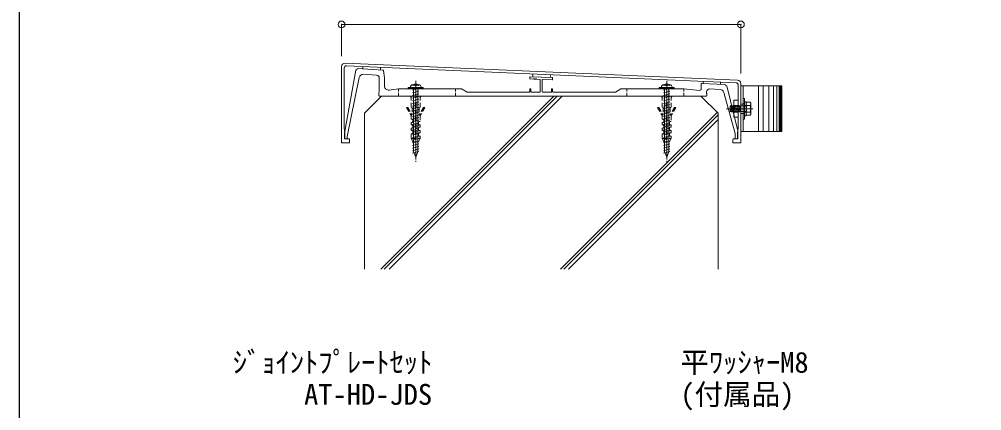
# Model space of a CAD drawing. Units: millimetres on the paper, enlarged 4 times, with parts at other scales. Extents: x -728 to 752, y -514 to 534.
# Drawn here: x -728 to -390.5, y -246.3 to -109 of the extents above; entities that cross this region are included whole.
import ezdxf
from ezdxf.enums import TextEntityAlignment as Align

# ---------------------------------------------------------------- set-up
doc = ezdxf.new("R2010")
doc.units = ezdxf.units.MM
doc.header["$LTSCALE"] = 4
doc.header["$PDMODE"] = 32
doc.header["$PDSIZE"] = 2.4
for name, pattern in [('CHAIN2', [12, 9, -1, 1, -1]), ('DASHED1', [1.8, 1.2, -0.6]), ('DASHED2', [3, 2, -1])]:
    doc.linetypes.add(name, pattern=pattern)
for name, color, linetype, lineweight in [('0-E_E', 4, 'CHAIN2', 9), ('1-1_1', 4, 'Continuous', 9), ('1-2_2', 7, 'Continuous', 9), ('1-B_B', 7, 'Continuous', 9), ('2-0_0', 4, 'Continuous', 9), ('2-1_1', 2, 'Continuous', 20), ('2-2_2', 7, 'Continuous', 9), ('2-4_4', 4, 'Continuous', 9), ('2-5_5', 7, 'DASHED2', 9), ('2-A_A', 7, 'Continuous', 9), ('2-B_B', 7, 'Continuous', 9), ('A-1_1', 3, 'Continuous', 15), ('A-4_4', 4, 'Continuous', 9), ('A-5_5', 7, 'Continuous', 9), ('A-9_9', 4, 'CHAIN2', 9), ('A-A_A', 7, 'Continuous', 9), ('F-A_A', 7, 'Continuous', 9)]:
    doc.layers.add(name, color=color, linetype=linetype, lineweight=lineweight)
doc.layers.add('A-2_2', color=7, linetype='Continuous')
doc.styles.add('ＭＳ ゴシック', font='')
doc.styles.get('ＭＳ ゴシック').set_extended_font_data('MS Gothic')

# ---------------------------------------------------------------- blocks, each defined once
blk = doc.blocks.new('ATAF350 S')
at = {"layer": '2-2_2'}
for p, q in [((-60.2, -65), (-40.64, 45.69)), ((-40.01, 46.18), (-38.54, 46.09)), ((-38.54, 46.09), (-38.28, 47.55)), ((-37.66, 48.04), (7.32, 45.21)), ((-27.38, 38.18), (-4.09, 36.71)), ((7.87, 44.7), (9.8, 32)), ((265.03, 33.97), (303.83, 32.35)), ((-34.68, 32.57), (-55.6, -71.18)), ((0.6, 7), (0.6, 31.72)), ((9.8, 17.57), (9.8, 32)), ((264.4, 30.57), (264.4, 33.37)), ((270.79, 29.73), (264.98, 29.97)), ((272.79, 29.64), (271.99, 29.68)), ((274.79, 29.56), (273.99, 29.59)), ((281.93, 29.26), (275.99, 29.51)), ((282.5, 7.6), (282.5, 28.66)), ((286.3, 7.6), (286.3, 28.45)), ((286.93, 29.05), (303.78, 28.35)), ((304.4, 31.75), (304.4, 28.95)), ((565, 21.42), (565, 12.93)), ((606.47, 20.31), (565.63, 22.02)), ((607.03, 19.85), (607.42, 18.26)), ((609.05, 18.2), (607.42, 18.26)), ((609.61, 17.74), (629, -61)), ((0, 5.6), (0.6, 7)), ((0, 0.6), (0, 5.6)), ((0.6, 0), (574, 0)), ((17.7, 10.63), (34.4, 12.8)), ((34.4, 12.8), (61.4, 12.8)), ((61.4, 13), (67.4, 13)), ((61.4, 12.8), (61.4, 13)), ((67.4, 12.8), (67.4, 13)), ((67.4, 12.8), (144.24, 12.8)), ((144.54, 12.72), (154.4, 7)), ((154.4, 7), (263.8, 7)), ((264.4, 7.6), (264.4, 12.2)), ((265, 12.8), (265.8, 12.8)), ((266.4, 7.6), (266.4, 12.2)), ((267, 7), (281.9, 7)), ((286.9, 7), (301.8, 7)), ((302.4, 7.6), (302.4, 12.2)), ((303, 12.8), (303.8, 12.8)), ((304.4, 7.6), (304.4, 12.2)), ((305, 7), (414.4, 7)), ((414.4, 7), (424.26, 12.72)), ((424.56, 12.8), (501.4, 12.8)), ((501.4, 13), (507.4, 13)), ((501.4, 13), (501.4, 12.8)), ((507.4, 13), (507.4, 12.8)), ((507.4, 12.8), (534.4, 12.8)), ((534.4, 12.8), (561.69, 9.95)), ((574.2, 7.44), (574.2, 5)), ((574.2, 5), (574.6, 4.6)), ((574.6, 4.6), (574.6, 0.6)), ((597.89, 11.66), (579.41, 12.43)), ((604.34, 6.53), (624.4, -65.8)), ((-60.2, -74.4), (-60.2, -65)), ((624.4, -74.4), (624.4, -65.8)), ((629, -74.4), (629, -61)), ((-59.6, -75), (-56.2, -75)), ((-55.6, -74.4), (-55.6, -71.18)), ((625, -75), (628.4, -75))]:
    blk.add_line(p, q, dxfattribs=at)
at = {"layer": '2-2_2', "color": 4, "linetype": 'DASHED1'}
for p, q in [((34.4, 12.8), (34.4, 0)), ((134.4, 12.8), (134.4, 0)), ((434.4, 12.8), (434.4, 0)), ((534.4, 12.8), (534.4, 0))]:
    blk.add_line(p, q, dxfattribs=at)
at = {"layer": '2-2_2'}
for centre, radius, start, end in [((-16.59, 48.87), 11.72, 166.73363, 186.95643), ((-40.05, 45.59), 0.6, 86.4, 169.98), ((-37.69, 47.44), 0.6, 86.4, 169.98), ((-27.82, 31.19), 7, 86.4, 168.6), ((-4.4, 31.72), 5, 0, 86.4), ((-9.15, 48.42), 11.72, 345.76036, 8.95968), ((7.28, 44.61), 0.6, 8.628, 86.4), ((265, 33.37), 0.6, 88.4784, 180), ((281.34, 36.19), 11.72, 167.76951, 191.92989), ((288.78, 35.74), 11.72, 343.9716, 7.92163), ((16.8, 17.57), 7, 180, 277.411), ((265, 30.57), 0.6, 180, 267.6), ((271.39, 29.7), 0.6, 357.6, 177.6), ((273.39, 29.62), 0.6, 357.6, 177.6), ((275.39, 29.54), 0.6, 357.6, 177.6), ((281.9, 28.66), 0.6, 0, 87.6), ((286.9, 28.45), 0.6, 87.6, 180), ((303.8, 28.95), 0.6, 267.6, 0), ((303.8, 31.75), 0.6, 0, 87.6), ((565.6, 21.42), 0.6, 87.6, 180), ((579.84, 23.95), 11.72, 171.05204, 190.05914), ((587.27, 23.5), 11.72, 345.83728, 4.63366), ((606.44, 19.71), 0.6, 13.837, 87.6), ((609.02, 17.6), 0.6, 13.837, 87.6), ((0.6, 0.6), 0.6, 180, 270), ((144.24, 12.2), 0.6, 59.886, 90), ((263.8, 7.6), 0.6, 270, 0), ((265, 12.2), 0.6, 90, 180), ((265.8, 12.2), 0.6, 0, 90), ((267, 7.6), 0.6, 180, 270), ((281.9, 7.6), 0.6, 270, 0), ((286.9, 7.6), 0.6, 180, 270), ((301.8, 7.6), 0.6, 270, 0), ((303, 12.2), 0.6, 90, 180), ((303.8, 12.2), 0.6, 0, 90), ((305, 7.6), 0.6, 180, 270), ((424.56, 12.2), 0.6, 90, 120.114), ((562, 12.93), 3, 264.03, 0), ((574, 0.6), 0.6, 270, 0), ((579.2, 7.44), 5, 87.6, 180), ((597.59, 4.66), 7, 15.5, 87.6), ((-59.6, -74.4), 0.6, 180, 270), ((-56.2, -74.4), 0.6, 270, 0), ((625, -74.4), 0.6, 180, 270), ((628.4, -74.4), 0.6, 270, 0)]:
    blk.add_arc(centre, radius, start, end, dxfattribs=at)
blk = doc.blocks.new('ATAA350')
at = {"layer": '2-1_1'}
for p, q in [((-65.6, -81.28), (-65.6, 51.72)), ((628.66, 27.97), (-59.34, 57.72)), ((-56.83, 53), (625.97, 23.48)), ((-61, 49.01), (-61, -54.84)), ((629.8, 19.49), (629.8, -54.88)), ((634.4, -81.28), (634.4, 21.98)), ((-60.99, -54.92), (-61, -54.84)), ((-59.61, -64.84), (-60.99, -54.92)), ((-59.6, -64.92), (-59.61, -64.84)), ((-59.6, -74.28), (-59.6, -64.92)), ((628.4, -64.92), (629.8, -54.88)), ((628.4, -74.28), (628.4, -64.92)), ((-52.6, -82.28), (-64.6, -82.28)), ((-59, -74.88), (-52.6, -74.88)), ((-51.6, -75.88), (-51.6, -81.28)), ((620.4, -81.28), (620.4, -75.88)), ((621.4, -74.88), (627.8, -74.88)), ((633.4, -82.28), (621.4, -82.28))]:
    blk.add_line(p, q, dxfattribs=at)
for centre, radius, start, end in [((-59.6, 51.72), 6, 87.52432, 180), ((-57, 49.01), 4, 87.52432, 180), ((625.8, 19.49), 4, 0, 87.52432), ((628.4, 21.98), 6, 0, 87.52432), ((-64.6, -81.28), 1, 180, 270), ((-59, -74.28), 0.6, 180, 270), ((-52.6, -75.88), 1, 0, 90), ((-52.6, -81.28), 1, 270, 0), ((621.4, -75.88), 1, 90, 180), ((621.4, -81.28), 1, 180, 270), ((627.8, -74.28), 0.6, 270, 0), ((633.4, -81.28), 1, 270, 0)]:
    blk.add_arc(centre, radius, start, end, dxfattribs=at)
blk = doc.blocks.new('ATNBT60(1)')
at = {"layer": '0-E_E'}
blk.add_line((0, 27.08), (0, -259.44), dxfattribs=at)
at = {"layer": '1-1_1', "color": 7}
for p, q in [((-26, 0.8), (-26, 3.2)), ((25.2, 4), (-25.2, 4)), ((25.2, 0), (-25.2, 0)), ((-18.8, 4), (-18.8, 6.6)), ((18.8, 4), (18.8, 6.6)), ((26, 0.8), (26, 3.2))]:
    blk.add_line(p, q, dxfattribs=at)
at = {"layer": '1-1_1'}
for p, q in [((-11, -5.89), (11, 0)), ((-9.86, 11.62), (-9.86, 14.6)), ((2.8, 10.8), (2.8, 12.68)), ((9.86, 11.62), (9.86, 14.6)), ((-11, -15.09), (11, -9.2)), ((-11, -24.29), (11, -18.4)), ((-11, -33.49), (11, -27.6)), ((-11, -42.69), (11, -36.8)), ((-11, -51.89), (11, -46)), ((-11, -61.09), (11, -55.2)), ((-11, -70.29), (11, -64.4)), ((-11, -79.49), (11, -73.6)), ((-11, -88.69), (11, -82.8)), ((-11, -97.89), (11, -92)), ((-11, -107.09), (11, -101.2)), ((-11, -116.29), (11, -110.4)), ((-11, -125.49), (11, -119.6)), ((-11, -134.69), (11, -128.8)), ((-11, -143.89), (11, -138)), ((-11, -153.09), (11, -147.2)), ((-11, -162.29), (11, -156.4)), ((-11, -171.49), (11, -165.6)), ((-11, -180.69), (11, -174.8)), ((-11, -189.89), (11, -184)), ((-11, -199.09), (11, -193.2)), ((-11, -208.29), (11, -202.4)), ((-11, -217.49), (11, -211.6)), ((-11, -226.69), (11, -220.8))]:
    blk.add_line(p, q, dxfattribs=at)
blk.add_lwpolyline([(2.8, 10.8), (-2.8, 10.8), (-2.8, 12.68)], dxfattribs=at)
at = {"layer": '1-1_1', "color": 7}
for centre, start, end in [((-25.2, 3.2), 90, 180), ((-25.2, 0.8), 180, 270), ((25.2, 3.2), 0, 90), ((25.2, 0.8), 270, 0)]:
    blk.add_arc(centre, 0.8, start, end, dxfattribs=at)
at = {"layer": '1-2_2'}
for p, q in [((-7.8, 0), (-7.8, -221.17)), ((7.8, 0), (7.8, -221.17)), ((0, -240), (-7.8, -221.17)), ((0, -240), (7.8, -221.17))]:
    blk.add_line(p, q, dxfattribs=at)
for centre, major_axis, ratio, start_param, end_param in [((0, 6.6), (18.8, 0), 0.5, 6.2831853, 9.424778), ((0, 6.8), (16.77, 0), 0.3557, 1.7385937, 2.1998235), ((0, 6.8), (16.77, 0), 0.3557, 0.9417765, 1.402999)]:
    blk.add_ellipse(centre, major_axis=major_axis, ratio=ratio, start_param=start_param, end_param=end_param, dxfattribs=at)
blk = doc.blocks.new('アンカープラグA350')
at = {"layer": '2-5_5', "linetype": 'CHAIN2'}
blk.add_line((0, 8.29), (0, -127.58), dxfattribs=at)
at = {"layer": '2-5_5'}
for p, q in [((-9.36, -13), (9.37, -13)), ((-8, -16.58), (-9.36, -13)), ((-8, -13), (-8, -32.3)), ((8, -13), (8, -32.3)), ((8, -16.58), (9.37, -13)), ((-13.69, -33), (-6, -46.47)), ((-6, -33), (-8, -32.3)), ((-6, -33), (-6, -46.47)), ((-1, -25), (1, -25)), ((-1, -25), (-1, -87.4)), ((1, -25), (1, -87.4)), ((6, -33), (8, -32.3)), ((13.7, -33), (6, -46.47)), ((6, -33), (6, -46.47)), ((-6, -53.4), (-8, -53.4)), ((-6, -63.4), (-8, -63.4)), ((6, -57.4), (8, -57.4)), ((6, -67.4), (8, -67.4)), ((-6, -73.4), (-8, -73.4)), ((6, -77.4), (8, -77.4)), ((-8, -87.4), (8, -87.4)), ((8, -87.4), (5, -93))]:
    blk.add_line(p, q, dxfattribs=at)
for points in [[(-13.69, -33), (-16, -33), (-8, -47), (-8, -53.4)], [(13.7, -33), (16, -33), (8, -47), (8, -57.4)], [(-6, -53.4), (-5, -54.4), (-5, -58.4), (-6, -59.4), (-8, -59.4), (-8, -63.4)], [(-6, -63.4), (-5, -64.4), (-5, -68.4), (-6, -69.4), (-8, -69.4), (-8, -73.4)], [(6, -57.4), (5, -58.4), (5, -62.4), (6, -63.4), (8, -63.4), (8, -67.4)], [(6, -67.4), (5, -68.4), (5, -72.4), (6, -73.4), (8, -73.4), (8, -77.4)], [(-6, -73.4), (-5, -74.4), (-5, -78.4), (-6, -79.4), (-8, -79.4), (-8, -87.4)], [(6, -77.4), (5, -78.4), (5, -82.4), (6, -83.4), (8, -83.4), (8, -87.4)], [(-8, -87.4), (-5, -93), (5, -93)]]:
    blk.add_lwpolyline(points, dxfattribs=at)
at = {"layer": '2-5_5', "xscale": 0.5, "yscale": 0.5}
blk.add_blockref('ATNBT60(1)', (0, 0), dxfattribs=at)
blk = doc.blocks.new('ジョイントPL S')
at = {"layer": '2-4_4', "color": 2, "lineweight": 20}
blk.add_line((36, 20), (2, 20), dxfattribs=at)
at = {"layer": '2-4_4'}
for p, q in [((15.45, 19.999), (15.45, -20)), ((19.584, 19.999), (19.584, -20)), ((24.584, 19.999), (24.584, -20)), ((28.583, 19.999), (28.583, -20)), ((31.583, 19.999), (31.583, -20)), ((33.584, 19.999), (33.584, -20)), ((34.583, 19.999), (34.583, -20)), ((35.084, 19.999), (35.084, -20)), ((35.585, 19.999), (35.585, -20))]:
    blk.add_line(p, q, dxfattribs=at)
at = {"layer": '2-4_4', "linetype": 'DASHED1'}
for p, q in [((2, 4), (0, 4)), ((2, -4.001), (0, -4.001))]:
    blk.add_line(p, q, dxfattribs=at)
at = {"layer": '2-4_4', "color": 2, "lineweight": 20}
for points in [[(0, 20), (0, -20), (2, -20)], [(0, 20), (2, 20), (2, -20)], [(36, 20), (36, -20), (2, -20)]]:
    blk.add_lwpolyline(points, dxfattribs=at)
blk = doc.blocks.new('セムスM6_14 S')
at = {"layer": '2-5_5', "color": 4, "linetype": 'CHAIN2'}
blk.add_line((0, -14.45), (0, 8.532), dxfattribs=at)
at = {"layer": '2-5_5', "linetype": 'Continuous'}
for p, q in [((-9, 0), (-9, 1.2)), ((-9, 0), (9, 0)), ((-6.5, 1.2), (6.5, 1.2)), ((-6.1, 2.7), (6.1, 2.7)), ((-6.1, 1.2), (-6.1, 2.7)), ((6.1, 1.2), (-6.1, 1.2)), ((6.1, 1.2), (6.1, 2.7))]:
    blk.add_line(p, q, dxfattribs=at)
at = {"layer": '2-5_5', "color": 4}
for p, q in [((-4.25, 0), (-4.25, 1.2)), ((-3, 1.2), (-3, 2.7)), ((-2.5, 2.7), (-2.5, -2)), ((2.5, 2.7), (2.5, -2)), ((3, 1.2), (3, 2.7)), ((4.25, 0), (4.25, 1.2))]:
    blk.add_line(p, q, dxfattribs=at)
at = {"layer": '2-5_5', "linetype": 'Continuous'}
blk.add_lwpolyline([(9, 0), (9, 1.2), (-9, 1.2)], dxfattribs=at)
at = {"layer": '2-A_A'}
blk.add_line((-2.5, -2.4), (2.5, -2.4), dxfattribs=at)
at = {"layer": '2-B_B'}
for p, q in [((-5, 6.7), (-5.75, 6.267)), ((-5.75, 6.267), (-5.75, 3.133)), ((-5, 2.7), (-5.75, 3.133)), ((-2.863, 6.267), (-2.863, 3.133)), ((2.863, 6.267), (2.863, 3.133)), ((5.75, 6.267), (5.75, 3.133)), ((-1.105, -2.4), (-3, -2.908)), ((2.627, -2.4), (-3, -3.908)), ((3, -3.3), (-3, -4.908)), ((3, -4.3), (-3, -5.908)), ((3, -5.3), (-3, -6.908)), ((3, -6.3), (-3, -7.908)), ((3, -7.3), (-3, -8.908)), ((3, -8.3), (-3, -9.908)), ((-2.5, -2), (-2.5, -11.3)), ((2.5, -2), (2.5, -11.3)), ((3, -9.3), (-3, -10.908)), ((-2.5, -11.3), (2.5, -11.3)), ((3, -10.3), (-0.732, -11.3))]:
    blk.add_line(p, q, dxfattribs=at)
for points in [[(-5, 6.7), (5, 6.7), (5.75, 6.267)], [(-5, 2.7), (5, 2.7), (5.75, 3.133)]]:
    blk.add_lwpolyline(points, dxfattribs=at)
for centre, radius, start, end in [((-4.578, 3.294), 3.432, 60.02654, 97.06213), ((-4.578, 6.106), 3.432, 262.93787, 299.97346), ((0, -2.983), 9.683, 72.80074, 107.19934), ((0, 12.383), 9.683, 252.80066, 287.19926), ((4.578, 3.294), 3.432, 82.93787, 119.97346), ((4.578, 6.106), 3.432, 240.02654, 277.06213)]:
    blk.add_arc(centre, radius, start, end, dxfattribs=at)
blk = doc.blocks.new('裏板 左 S')
at = {"layer": '2-4_4', "color": 2, "lineweight": 20}
for p, q in [((-4, 7.5), (-4, -7.5)), ((0, 7.5), (-4, 7.5)), ((0, 7.5), (0, -7.5)), ((0, -7.5), (-4, -7.5))]:
    blk.add_line(p, q, dxfattribs=at)
at = {"layer": '2-4_4', "linetype": 'DASHED1'}
for p, q in [((-4, 3), (0, 3)), ((-4, -3), (0, -3))]:
    blk.add_line(p, q, dxfattribs=at)

msp = doc.modelspace()

# ---------------------------------------------------------------- linework, layer by layer
at = {"layer": '2-0_0', "color": 6, "lineweight": 25}
msp.add_lwpolyline([(752, 534.264), (-728, 534.264), (-728, -514.264)], dxfattribs=at)
at = {"layer": 'A-4_4', "color": 3, "lineweight": 15}
for p, q in [((-601, -135.903), (-607, -141.903)), ((-607, -141.903), (-607, -196.557)), ((-483, -141.903), (-483, -196.557))]:
    msp.add_line(p, q, dxfattribs=at)
at = {"layer": 'A-4_4'}
for p, q in [((-540.523, -135.903), (-601.177, -196.557)), ((-539.392, -135.903), (-600.045, -196.557)), ((-537.695, -135.903), (-598.348, -196.557)), ((-483.28, -141.623), (-538.213, -196.557)), ((-483, -142.475), (-537.082, -196.557)), ((-483, -144.172), (-535.385, -196.557))]:
    msp.add_line(p, q, dxfattribs=at)
at = {"layer": 'A-4_4', "color": 3, "lineweight": 15}
msp.add_lwpolyline([(-601, -135.903), (-489, -135.903), (-483, -141.903)], dxfattribs=at)
at = {"layer": 'A-9_9'}
for p, q in [((-589, -131.367), (-589, -152.92)), ((-501, -130.908), (-501, -153.042))]:
    msp.add_line(p, q, dxfattribs=at)
at = {"layer": 'A-A_A'}
for p, q in [((-615, -110.79), (-615, -121.943)), ((-475, -110.79), (-475, -127.996))]:
    msp.add_line(p, q, dxfattribs=at)
at = {"layer": 'A-A_A', "color": 3}
for p in [(-615, -110.79), (-475, -110.79)]:
    msp.add_point(p, dxfattribs=at)
at = {"layer": 'F-A_A'}
msp.add_line((-615, -110.79), (-475, -110.79), dxfattribs=at)

# ---------------------------------------------------------------- block references
at = {"layer": 'A-1_1', "xscale": 0.2, "yscale": 0.2}
msp.add_blockref('ATAA350', (-601.88, -135.903), dxfattribs=at)
at = {"layer": 'A-2_2', "xscale": 0.2, "yscale": 0.2}
msp.add_blockref('ATAF350 S', (-601.88, -135.903), dxfattribs=at)
at = {"layer": 'A-4_4', "xscale": 0.4, "yscale": 0.4}
for name, p in [('ジョイントPL S', (-475, -140.359)), ('裏板 左 S', (-475.92, -140.359))]:
    msp.add_blockref(name, p, dxfattribs=at)
at = {"layer": 'A-4_4', "xscale": 0.4, "yscale": 0.4, "rotation": 270}
msp.add_blockref('セムスM6_14 S', (-474.2, -140.359), dxfattribs=at)
at = {"layer": 'A-5_5', "xscale": 0.2, "yscale": 0.2}
for p in [(-589, -133.303), (-501, -133.303)]:
    msp.add_blockref('アンカープラグA350', p, dxfattribs=at)

# ---------------------------------------------------------------- texts
at = {"layer": '1-B_B', "style": 'ＭＳ ゴシック'}
for s, p in [('ｼﾞｮｲﾝﾄﾌﾟﾚｰﾄｾｯﾄ', (-653.132, -235.13)), ('平ﾜｯｼｬｰM8', (-496.208, -235.13)), ('(付属品)', (-496.208, -246.38)), ('AT-HD-JDS', (-628.132, -246.38))]:
    msp.add_text(s, height=7.331, dxfattribs=at).set_placement(p, align=Align.BOTTOM_LEFT)

doc.saveas('drawing.dxf')
